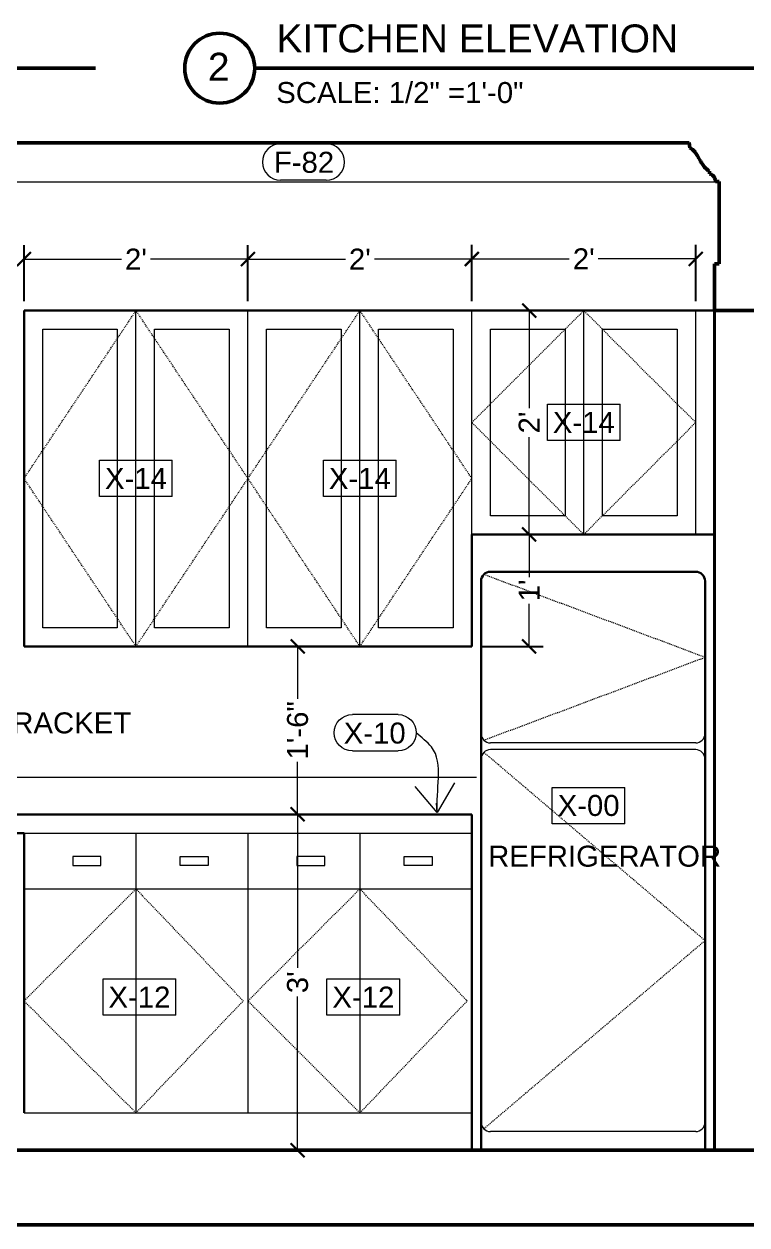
# Model space of a CAD drawing. Header units: inches. Extents: x -4969 to 16721, y 2489 to 24693.
# Drawn here: x 2701.8 to 2779.3, y 3870.5 to 3999.2 of the extents above; entities that cross this region are included whole.
import ezdxf

# ---------------------------------------------------------------- set-up
doc = ezdxf.new("R2010")
doc.units = ezdxf.units.IN
doc.header["$MEASUREMENT"] = 0
doc.linetypes.add('DASHED2', pattern=[0.375, 0.25, -0.125])
doc.layers.get('0').update_dxf_attribs({"lineweight": 5})
for name, color, linetype, lineweight in [('1', 1, 'Continuous', 9), ('2', 6, 'Continuous', 20), ('3', 3, 'Continuous', 30), ('4', 2, 'Continuous', 40), ('5', 4, 'Continuous', 50), ('A-DIMSx', 7, 'Continuous', 9), ('A-SYMB', 7, 'Continuous', 20), ('A-TEXTx', 7, 'Continuous', 20), ('TB-11x17', 7, 'Continuous', 100)]:
    doc.layers.add(name, color=color, linetype=linetype, lineweight=lineweight)
doc.styles.get("Standard").update_dxf_attribs({"font": 'Arial.ttf'})
doc.dimstyles.get("Standard").update_dxf_attribs({"dimtxt": 3, "dimasz": 2, "dimexe": 0.03125, "dimexo": 0.0625, "dimgap": 0.03125, "dimtad": 0, "dimtoh": 1, "dimdec": 4, "dimlfac": 0.99985, "dimzin": 0, "dimdsep": 46, "dimlunit": 4, "dimtxsty": 'Standard', "dimblk": 'ARCHTICK', "dimblk1": 'ARCHTICK', "dimblk2": 'ARCHTICK', "dimcen": 0.09, "dimclrt": 256, "dimadec": 0, "dimazin": 0, "dimtfac": 1, "dimtdec": 4, "dimtofl": 0, "dimtmove": 0, "dimatfit": 3, "dimfxl": 1, "dimtolj": 1, "dimtzin": 0, "dimarcsym": 0})

# ---------------------------------------------------------------- blocks, each defined once
blk = doc.blocks.new('REF elev 24 wide')
at = {"layer": '2'}
for p, q in [((1843.17, 164.78), (1821.17, 164.78)), ((1843.17, 164.06), (1821.17, 164.06)), ((1843.17, 123.12), (1821.17, 123.12))]:
    blk.add_line(p, q, dxfattribs=at)
for centre, start, end in [((1821.17, 165.78), 180, 270), ((1843.17, 165.78), 270, 0), ((1821.17, 163.06), 90, 180), ((1843.17, 163.06), 0, 90), ((1821.17, 124.12), 180, 270), ((1843.17, 124.12), 270, 0)]:
    blk.add_arc(centre, 1, start, end, dxfattribs=at)
at = {"layer": '3'}
for p, q in [((1843.17, 183.13), (1821.17, 183.13)), ((1820.17, 165.78), (1820.17, 182.13)), ((1844.17, 165.78), (1844.17, 182.13)), ((1820.17, 165.78), (1820.17, 163.06)), ((1844.17, 165.78), (1844.17, 163.06)), ((1820.17, 124.12), (1820.17, 163.06)), ((1844.17, 124.12), (1844.17, 163.06)), ((1820.17, 124.12), (1820.17, 121.12)), ((1844.17, 124.12), (1844.17, 121.12))]:
    blk.add_line(p, q, dxfattribs=at)
for centre, start, end in [((1821.17, 182.13), 90, 180), ((1843.17, 182.13), 0, 90)]:
    blk.add_arc(centre, 1, start, end, dxfattribs=at)
blk = doc.blocks.new('_ArchTick')
at = {"color": 0, "linetype": 'ByBlock', "lineweight": 0, "const_width": 0.15}
blk.add_lwpolyline([(-0.5, -0.5), (0.5, 0.5)], dxfattribs=at)
blk = doc.blocks.new('*D625')
at = {"layer": 'A-DIMSx', "color": 0, "lineweight": -2, "ltscale": 0.1, "transparency": 16777216}
for p, q in [((2725.84, 3969.52), (2725.84, 3975.53)), ((2749.84, 3969.52), (2749.84, 3975.53))]:
    blk.add_line(p, q, dxfattribs=at)
at = {"layer": 'A-DIMSx', "color": 0, "lineweight": 5, "ltscale": 0.1, "transparency": 16777216}
for p, q in [((2725.84, 3974.03), (2736.29, 3974.03)), ((2749.84, 3974.03), (2739.4, 3974.03))]:
    blk.add_line(p, q, dxfattribs=at)
at = {"layer": 'Defpoints', "color": 0, "ltscale": 0.1, "transparency": 16777216}
for p in [(2749.84, 3974.03), (2725.84, 3968.52), (2749.84, 3968.52)]:
    blk.add_point(p, dxfattribs=at)
at = {"layer": 'A-DIMSx', "color": 0, "lineweight": 5, "ltscale": 0.1, "transparency": 16777216, "xscale": 1.5, "yscale": 1.5, "zscale": 1.5, "rotation": 180}
blk.add_blockref('_ArchTick', (2725.84, 3974.03), dxfattribs=at)
at = {"layer": 'A-DIMSx', "color": 0, "lineweight": 5, "ltscale": 0.1, "transparency": 16777216, "xscale": 1.5, "yscale": 1.5, "zscale": 1.5}
blk.add_blockref('_ArchTick', (2749.84, 3974.03), dxfattribs=at)
at = {"layer": 'A-DIMSx', "ltscale": 0.1, "transparency": 16777216, "insert": (2737.84, 3974.03), "char_height": 2.25, "attachment_point": 5}
blk.add_mtext("\\A1;2'", dxfattribs=at)
blk = doc.blocks.new('*D626')
at = {"layer": 'A-DIMSx', "color": 0, "lineweight": -2, "ltscale": 0.1, "transparency": 16777216}
for p, q in [((2749.84, 3969.52), (2749.84, 3975.56)), ((2773.84, 3969.52), (2773.84, 3975.56))]:
    blk.add_line(p, q, dxfattribs=at)
at = {"layer": 'A-DIMSx', "color": 0, "lineweight": 5, "ltscale": 0.1, "transparency": 16777216}
for p, q in [((2749.84, 3974.06), (2760.29, 3974.06)), ((2773.84, 3974.06), (2763.4, 3974.06))]:
    blk.add_line(p, q, dxfattribs=at)
at = {"layer": 'Defpoints', "color": 0, "ltscale": 0.1, "transparency": 16777216}
for p in [(2773.84, 3974.06), (2749.84, 3968.52), (2773.84, 3968.52)]:
    blk.add_point(p, dxfattribs=at)
at = {"layer": 'A-DIMSx', "color": 0, "lineweight": 5, "ltscale": 0.1, "transparency": 16777216, "xscale": 1.5, "yscale": 1.5, "zscale": 1.5, "rotation": 180}
blk.add_blockref('_ArchTick', (2749.84, 3974.06), dxfattribs=at)
at = {"layer": 'A-DIMSx', "color": 0, "lineweight": 5, "ltscale": 0.1, "transparency": 16777216, "xscale": 1.5, "yscale": 1.5, "zscale": 1.5}
blk.add_blockref('_ArchTick', (2773.84, 3974.06), dxfattribs=at)
at = {"layer": 'A-DIMSx', "ltscale": 0.1, "transparency": 16777216, "insert": (2761.84, 3974.06), "char_height": 2.25, "attachment_point": 5}
blk.add_mtext("\\A1;2'", dxfattribs=at)
blk = doc.blocks.new('CALLOUT - EQUIPMENT')
at = {"layer": 'A-SYMB', "lineweight": 20, "ltscale": 0.1}
for p, q in [((6507.92, 5642.87), (6523.51, 5642.87)), ((6507.92, 5635.08), (6507.92, 5642.87)), ((6523.51, 5635.08), (6523.51, 5642.87)), ((6523.51, 5635.08), (6507.92, 5635.08))]:
    blk.add_line(p, q, dxfattribs=at)
blk = doc.blocks.new('CALLOUT - FINISHES')
at = {"layer": 'A-SYMB', "lineweight": 20, "ltscale": 0.1}
for p, q in [((6510.71, 5650.46), (6520.5, 5650.46)), ((6520.5, 5642.67), (6510.71, 5642.67))]:
    blk.add_line(p, q, dxfattribs=at)
for centre, start, end in [((6510.71, 5646.57), 90, 270), ((6520.5, 5646.57), 270, 90)]:
    blk.add_arc(centre, 3.9, start, end, dxfattribs=at)
blk = doc.blocks.new('*D656')
at = {"layer": 'A-DIMSx', "color": 0, "lineweight": -2, "ltscale": 0.25, "transparency": 16777216}
for p, q in [((2701.84, 3969.52), (2701.84, 3975.53)), ((2725.84, 3969.52), (2725.84, 3975.53))]:
    blk.add_line(p, q, dxfattribs=at)
at = {"layer": 'A-DIMSx', "color": 0, "lineweight": 5, "ltscale": 0.25, "transparency": 16777216}
for p, q in [((2701.84, 3974.03), (2712.29, 3974.03)), ((2725.84, 3974.03), (2715.4, 3974.03))]:
    blk.add_line(p, q, dxfattribs=at)
at = {"layer": 'Defpoints', "color": 0, "ltscale": 0.25, "transparency": 16777216}
for p in [(2701.84, 3974.03), (2701.84, 3968.52), (2725.84, 3968.52)]:
    blk.add_point(p, dxfattribs=at)
at = {"layer": 'A-DIMSx', "color": 0, "lineweight": 5, "ltscale": 0.25, "transparency": 16777216, "xscale": 1.5, "yscale": 1.5, "zscale": 1.5, "rotation": 180}
blk.add_blockref('_ArchTick', (2701.84, 3974.03), dxfattribs=at)
at = {"layer": 'A-DIMSx', "color": 0, "lineweight": 5, "ltscale": 0.25, "transparency": 16777216, "xscale": 1.5, "yscale": 1.5, "zscale": 1.5}
blk.add_blockref('_ArchTick', (2725.84, 3974.03), dxfattribs=at)
at = {"layer": 'A-DIMSx', "ltscale": 0.25, "transparency": 16777216, "insert": (2713.84, 3974.03), "char_height": 2.25, "attachment_point": 5}
blk.add_mtext("\\A1;2'", dxfattribs=at)
blk = doc.blocks.new('*D664')
at = {"layer": 'A-DIMSx', "color": 0, "lineweight": -2, "ltscale": 0.1, "transparency": 16777216}
for p, q in [((2750.84, 3944.52), (2757.49, 3944.52)), ((2750.84, 3932.52), (2757.49, 3932.52))]:
    blk.add_line(p, q, dxfattribs=at)
at = {"layer": 'A-DIMSx', "color": 0, "lineweight": 5, "ltscale": 0.1, "transparency": 16777216}
for p, q in [((2755.99, 3944.52), (2755.99, 3939.95)), ((2755.99, 3932.52), (2755.99, 3937.09))]:
    blk.add_line(p, q, dxfattribs=at)
at = {"layer": 'Defpoints', "color": 0, "ltscale": 0.1, "transparency": 16777216}
for p in [(2749.84, 3944.52), (2749.84, 3932.52), (2755.99, 3932.52)]:
    blk.add_point(p, dxfattribs=at)
at = {"layer": 'A-DIMSx', "color": 0, "lineweight": 5, "ltscale": 0.1, "transparency": 16777216, "xscale": 1.5, "yscale": 1.5, "zscale": 1.5}
for p, rotation in [((2755.99, 3944.52), 90), ((2755.99, 3932.52), 270)]:
    blk.add_blockref('_ArchTick', p, dxfattribs=dict(at, rotation=rotation))
at = {"layer": 'A-DIMSx', "ltscale": 0.1, "transparency": 16777216, "insert": (2755.99, 3938.52), "char_height": 2.25, "attachment_point": 5, "rotation": 90}
blk.add_mtext("\\A1;1'", dxfattribs=at)
blk = doc.blocks.new('*D665')
at = {"layer": 'A-DIMSx', "color": 0, "lineweight": -2, "ltscale": 0.25, "transparency": 16777216}
for p, q in [((2726.02, 3932.52), (2732.67, 3932.52)), ((2726.02, 3914.52), (2732.67, 3914.52))]:
    blk.add_line(p, q, dxfattribs=at)
at = {"layer": 'A-DIMSx', "color": 0, "lineweight": 5, "ltscale": 0.25, "transparency": 16777216}
for p, q in [((2731.17, 3932.52), (2731.17, 3926.9)), ((2731.17, 3914.52), (2731.17, 3920.13))]:
    blk.add_line(p, q, dxfattribs=at)
at = {"layer": 'Defpoints', "color": 0, "ltscale": 0.25, "transparency": 16777216}
for p in [(2725.02, 3932.52), (2725.02, 3914.52), (2731.17, 3914.52)]:
    blk.add_point(p, dxfattribs=at)
at = {"layer": 'A-DIMSx', "color": 0, "lineweight": 5, "ltscale": 0.25, "transparency": 16777216, "xscale": 1.5, "yscale": 1.5, "zscale": 1.5}
for p, rotation in [((2731.17, 3932.52), 90), ((2731.17, 3914.52), 270)]:
    blk.add_blockref('_ArchTick', p, dxfattribs=dict(at, rotation=rotation))
at = {"layer": 'A-DIMSx', "ltscale": 0.25, "transparency": 16777216, "insert": (2731.17, 3923.52), "char_height": 2.25, "attachment_point": 5, "rotation": 90}
blk.add_mtext('\\A1;1\'-6"', dxfattribs=at)
blk = doc.blocks.new('*D666')
at = {"layer": 'A-DIMSx', "color": 0, "lineweight": -2, "ltscale": 0.25, "transparency": 16777216}
for p, q in [((2726.02, 3914.52), (2732.67, 3914.52)), ((2712.46, 3878.52), (2732.67, 3878.52))]:
    blk.add_line(p, q, dxfattribs=at)
at = {"layer": 'A-DIMSx', "color": 0, "lineweight": 5, "ltscale": 0.25, "transparency": 16777216}
for p, q in [((2731.17, 3914.52), (2731.17, 3898.05)), ((2731.17, 3878.52), (2731.17, 3894.98))]:
    blk.add_line(p, q, dxfattribs=at)
at = {"layer": 'Defpoints', "color": 0, "ltscale": 0.25, "transparency": 16777216}
for p in [(2725.02, 3914.52), (2711.46, 3878.52), (2731.17, 3878.52)]:
    blk.add_point(p, dxfattribs=at)
at = {"layer": 'A-DIMSx', "color": 0, "lineweight": 5, "ltscale": 0.25, "transparency": 16777216, "xscale": 1.5, "yscale": 1.5, "zscale": 1.5}
for p, rotation in [((2731.17, 3914.52), 90), ((2731.17, 3878.52), 270)]:
    blk.add_blockref('_ArchTick', p, dxfattribs=dict(at, rotation=rotation))
at = {"layer": 'A-DIMSx', "ltscale": 0.25, "transparency": 16777216, "insert": (2731.17, 3896.52), "char_height": 2.25, "attachment_point": 5, "rotation": 90}
blk.add_mtext("\\A1;3'", dxfattribs=at)
blk = doc.blocks.new('*D667')
at = {"layer": 'A-DIMSx', "color": 0, "lineweight": -2, "ltscale": 0.25, "transparency": 16777216}
for p, q in [((2750.84, 3968.52), (2757.49, 3968.52)), ((2750.84, 3944.52), (2757.49, 3944.52))]:
    blk.add_line(p, q, dxfattribs=at)
at = {"layer": 'A-DIMSx', "color": 0, "lineweight": 5, "ltscale": 0.25, "transparency": 16777216}
for p, q in [((2755.99, 3968.52), (2755.99, 3958.07)), ((2755.99, 3944.52), (2755.99, 3954.96))]:
    blk.add_line(p, q, dxfattribs=at)
at = {"layer": 'Defpoints', "color": 0, "ltscale": 0.25, "transparency": 16777216}
for p in [(2749.84, 3968.52), (2755.99, 3968.52), (2749.84, 3944.52)]:
    blk.add_point(p, dxfattribs=at)
at = {"layer": 'A-DIMSx', "color": 0, "lineweight": 5, "ltscale": 0.25, "transparency": 16777216, "xscale": 1.5, "yscale": 1.5, "zscale": 1.5}
for p, rotation in [((2755.99, 3968.52), 90), ((2755.99, 3944.52), 270)]:
    blk.add_blockref('_ArchTick', p, dxfattribs=dict(at, rotation=rotation))
at = {"layer": 'A-DIMSx', "ltscale": 0.25, "transparency": 16777216, "insert": (2755.99, 3956.52), "char_height": 2.25, "attachment_point": 5, "rotation": 90}
blk.add_mtext("\\A1;2'", dxfattribs=at)

msp = doc.modelspace()

# ---------------------------------------------------------------- linework, layer by layer
at = {"layer": '1', "ltscale": 0.25}
for p, q in [((2592.3418479, 3982.3298313), (2776.3418479, 3982.3298313)), ((2713.8418482, 3932.5158138), (2713.8418482, 3968.5158138)), ((2737.8418482, 3932.5158138), (2737.8418482, 3968.5158138)), ((2761.8418482, 3944.5158138), (2761.8418482, 3968.5158138)), ((2647.8418461, 3918.5158138), (2750.3418506, 3918.5158138))]:
    msp.add_line(p, q, dxfattribs=at)
at = {"layer": '1', "linetype": 'DASHED2', "ltscale": 0.25}
for p, q in [((2701.8418482, 3950.5158138), (2713.8418482, 3968.5158138)), ((2725.8418482, 3950.5158138), (2713.8418482, 3968.5158138)), ((2725.8418482, 3950.5158138), (2737.8418482, 3968.5158138)), ((2749.8418482, 3950.5158138), (2737.8418482, 3968.5158138)), ((2749.8418482, 3956.5158138), (2761.8418482, 3968.5158138)), ((2773.8418482, 3956.5158138), (2761.8418482, 3968.5158138)), ((2761.8418482, 3944.5158138), (2749.8418482, 3956.5158138)), ((2761.8418482, 3944.5158138), (2773.8418482, 3956.5158138)), ((2713.8418482, 3932.5158138), (2701.8418482, 3950.5158138)), ((2713.8418482, 3932.5158138), (2725.8418482, 3950.5158138)), ((2737.8418482, 3932.5158138), (2725.8418482, 3950.5158138)), ((2737.8418482, 3932.5158138), (2749.8418482, 3950.5158138)), ((2774.8418482, 3931.3480069), (2751.1347414, 3940.2262875)), ((2751.1347414, 3922.4697264), (2774.8418482, 3931.3480069)), ((2774.8418482, 3900.9855598), (2751.1347414, 3921.1624125)), ((2774.8418482, 3900.9855598), (2751.1347414, 3880.808707))]:
    msp.add_line(p, q, dxfattribs=at)
at = {"layer": '1'}
for p, q in [((2713.8418493, 3912.5158138), (2713.8418493, 3882.5158138)), ((2737.8418493, 3912.5158138), (2737.8418493, 3882.5158138)), ((2701.8418482, 3906.5158138), (2725.8418461, 3906.5158138)), ((2725.8418482, 3906.5158138), (2749.8418461, 3906.5158138))]:
    msp.add_line(p, q, dxfattribs=at)
at = {"layer": '1', "ltscale": 0.25}
for points in [[(2703.8418482, 3966.5158138), (2711.8418482, 3966.5158138), (2711.8418482, 3934.5158138), (2703.8418482, 3934.5158138)], [(2715.8418482, 3966.5158138), (2723.8418482, 3966.5158138), (2723.8418482, 3934.5158138), (2715.8418482, 3934.5158138)], [(2727.8418482, 3966.5158138), (2735.8418482, 3966.5158138), (2735.8418482, 3934.5158138), (2727.8418482, 3934.5158138)], [(2739.8418482, 3966.5158138), (2747.8418482, 3966.5158138), (2747.8418482, 3934.5158138), (2739.8418482, 3934.5158138)], [(2751.8418482, 3966.5158138), (2759.8418482, 3966.5158138), (2759.8418482, 3946.5158138), (2751.8418482, 3946.5158138)], [(2763.8418482, 3966.5158138), (2771.8418482, 3966.5158138), (2771.8418482, 3946.5158138), (2763.8418482, 3946.5158138)]]:
    msp.add_lwpolyline(points, close=True, dxfattribs=at)
at = {"layer": '1', "ltscale": 0.25, "flags": 128}
for points in [[(2710.0918477, 3910.0158138), (2707.0918477, 3910.0158138), (2707.0918477, 3909.0158138), (2710.0918477, 3909.0158138), (2710.0918477, 3910.0158138)], [(2718.5918466, 3910.0158138), (2721.5918466, 3910.0158138), (2721.5918466, 3909.0158138), (2718.5918466, 3909.0158138), (2718.5918466, 3910.0158138)], [(2734.0918477, 3910.0158138), (2731.0918477, 3910.0158138), (2731.0918477, 3909.0158138), (2734.0918477, 3909.0158138), (2734.0918477, 3910.0158138)], [(2742.5918466, 3910.0158138), (2745.5918466, 3910.0158138), (2745.5918466, 3909.0158138), (2742.5918466, 3909.0158138), (2742.5918466, 3910.0158138)]]:
    msp.add_lwpolyline(points, dxfattribs=at)
at = {"layer": '1', "linetype": 'DASHED2', "ltscale": 0.25, "flags": 128}
for points in [[(2713.8418493, 3882.5158138), (2701.8418482, 3894.5158138), (2713.8418493, 3906.5158138)], [(2713.8418493, 3882.5158138), (2725.3418482, 3894.5158138), (2713.8418493, 3906.5158138)], [(2737.8418493, 3882.5158138), (2725.8418482, 3894.5158138), (2737.8418493, 3906.5158138)], [(2737.8418493, 3882.5158138), (2749.3418482, 3894.5158138), (2737.8418493, 3906.5158138)]]:
    msp.add_lwpolyline(points, dxfattribs=at)
at = {"layer": '2', "ltscale": 0.25}
for p, q in [((2725.8418482, 3932.5158138), (2725.8418482, 3968.5158138)), ((2749.8418482, 3944.5158138), (2749.8418482, 3968.5158138)), ((2773.8418482, 3944.5158138), (2773.8418482, 3968.5158138))]:
    msp.add_line(p, q, dxfattribs=at)
at = {"layer": '2'}
for p, q in [((2677.8418482, 3912.5158138), (2701.8418482, 3912.5158138)), ((2701.8418482, 3912.5158138), (2725.8418482, 3912.5158138)), ((2725.8418482, 3912.5158138), (2725.8418482, 3882.5158138)), ((2725.8418482, 3912.5158138), (2749.8418482, 3912.5158138)), ((2701.8418482, 3882.5158138), (2725.8418461, 3882.5158138)), ((2725.8418482, 3882.5158138), (2749.8418461, 3882.5158138))]:
    msp.add_line(p, q, dxfattribs=at)
at = {"layer": '3'}
for p, q in [((2701.8418482, 3968.5158138), (2775.8418482, 3968.5158138)), ((2701.8418482, 3932.5158138), (2701.8418482, 3968.5158138)), ((2775.8418482, 3968.5158138), (2750.8418482, 3968.5158138)), ((2775.8418482, 3944.5158138), (2749.8418482, 3944.5158138)), ((2749.8418482, 3932.5158138), (2749.8418482, 3944.5158138)), ((2646.8418461, 3914.5158138), (2749.8418482, 3914.5158138)), ((2749.8418482, 3914.5158138), (2749.8418482, 3878.5158138)), ((2701.8418482, 3912.5158138), (2700.8418482, 3912.5158138)), ((2701.8418482, 3912.5158138), (2701.8418482, 3882.5158138))]:
    msp.add_line(p, q, dxfattribs=at)
at = {"layer": '3', "ltscale": 0.25}
msp.add_line((2701.8418482, 3932.5158138), (2749.8418482, 3932.5158138), dxfattribs=at)
at = {"layer": '4'}
msp.add_line((2775.8418482, 3878.5158138), (2775.8418482, 3968.5158138), dxfattribs=at)
at = {"layer": '5', "ltscale": 0.1}
for p, q in [((2581.1727617, 3994.5008975), (2709.5070569, 3994.5008975)), ((2726.500835, 3994.5008975), (2902.5106676, 3994.5008975)), ((2581.1727617, 3870.5008975), (2899.6022644, 3870.5008975))]:
    msp.add_line(p, q, dxfattribs=at)
at = {"layer": '5'}
for p, q in [((2595.5300615, 3986.5008975), (2773.1550556, 3986.5008975)), ((2773.2065893, 3985.9600241), (2773.1536344, 3986.5158138)), ((2775.3350736, 3983.1736265), (2775.3350736, 3983.4465664)), ((2776.3418479, 3982.3447476), (2775.9703301, 3982.3447476)), ((2776.3418482, 3973.5158138), (2776.3418479, 3982.3447476)), ((2776.3418482, 3973.5158138), (2775.8418482, 3973.5158138)), ((2775.8418482, 3973.5158138), (2775.8418482, 3968.5158138)), ((2775.8418482, 3968.5158138), (2781.8418455, 3968.5158138)), ((2856.3418455, 3878.5158138), (2592.3420032, 3878.5158138))]:
    msp.add_line(p, q, dxfattribs=at)
at = {"layer": '5', "ltscale": 0.1}
msp.add_circle((2722.8191128, 3994.5008975), 3.75, dxfattribs=at)
at = {"layer": '5'}
for points, knots in [([(2775.3350736, 3983.4465664), (2775.2063476, 3983.5291666), (2775.0742336, 3983.6166617), (2774.8850828, 3983.7753301), (2774.7078029, 3983.9771271), (2774.5561567, 3984.2072004), (2774.4015347, 3984.4507735), (2774.2482255, 3984.7088408), (2774.1010247, 3984.9649949), (2773.9685735, 3985.2065916), (2773.8419833, 3985.4136194), (2773.7097053, 3985.5834063), (2773.5651727, 3985.7227407), (2773.4065898, 3985.8397285), (2773.2936083, 3985.908457), (2773.2065893, 3985.9600241)], [0.02252924258, 0.02252924258, 0.02252924258, 0.02252924258, 0.0848948356, 0.16525381449, 0.24407818869, 0.32590546439, 0.41317453746, 0.50401511078, 0.5962486035, 0.67928693936, 0.75221584643, 0.81459891015, 0.872600463, 0.93247186799, 0.99170471556, 0.99170471556, 0.99170471556, 0.99170471556]), ([(2775.9703301, 3982.3447476), (2775.9551376, 3982.4645578), (2775.9366993, 3982.5862483), (2775.8680917, 3982.762184), (2775.7638453, 3982.9124383), (2775.6389326, 3983.0251793), (2775.5200452, 3983.0994041), (2775.4383746, 3983.1337692), (2775.3350736, 3983.1736265)], [0.04595771603, 0.04595771603, 0.04595771603, 0.04595771603, 0.20058811132, 0.3838219169, 0.55899294445, 0.69798130682, 0.84352384316, 0.94144460866, 0.94144460866, 0.94144460866, 0.94144460866])]:
    msp.add_open_spline(points, degree=3, knots=knots, dxfattribs=at)

# ---------------------------------------------------------------- block references
at = {"layer": '2', "ltscale": 0.25, "yscale": 0.5, "zscale": 0.5}
for name, p, xscale in [('CALLOUT - FINISHES', (-526.0060617, 1161.1527153), 0.5), ('CALLOUT - EQUIPMENT', (-496.0124594, 1137.0433158), 0.5), ('CALLOUT - EQUIPMENT', (-544.0156911, 1131.0433158), 0.5), ('CALLOUT - EQUIPMENT', (-520.0156911, 1131.0433158), 0.5), ('CALLOUT - FINISHES', (5997.2892778, 1099.9738086), -0.5), ('CALLOUT - EQUIPMENT', (-495.4969722, 1095.96726), 0.5), ('CALLOUT - EQUIPMENT', (-543.6426935, 1075.4401512), 0.5), ('CALLOUT - EQUIPMENT', (-519.6426935, 1075.4401512), 0.5)]:
    msp.add_blockref(name, p, dxfattribs=dict(at, xscale=xscale))
at = {"layer": '3'}
msp.add_blockref('REF elev 24 wide', (930.6677641, 3757.3922212), dxfattribs=at)

# ---------------------------------------------------------------- texts
at = {"ltscale": 0.1, "char_height": 3}
for s, insert, width, attachment_point in [('{KITCHEN ELEVATION }', (2728.8940363, 3999.1864742), 156.107329603, 1), ('2', (2722.7131904, 3994.6482025), 5.575289045, 5)]:
    msp.add_mtext(s, dxfattribs=dict(at, insert=insert, width=width, attachment_point=attachment_point))
at = {"layer": 'A-SYMB', "ltscale": 0.5, "char_height": 2.25, "width": 1.821971046, "attachment_point": 5}
for s, insert in [('{F-82}', (2731.8514776, 3984.3935061)), ('{X-14}', (2761.84508, 3956.5294251)), ('{X-14}', (2713.8418482, 3950.5294251)), ('{X-14}', (2737.8418482, 3950.5294251)), ('{X-10}', (2739.4317385, 3923.2145994)), ('{X-00}', (2762.3605671, 3915.4533693)), ('{X-12}', (2714.2148458, 3894.9262605)), ('{X-12}', (2738.2148458, 3894.9262605))]:
    msp.add_mtext(s, dxfattribs=dict(at, insert=insert))
at = {"layer": 'A-TEXTx', "ltscale": 0.25, "insert": (2687.4867222, 3924.3030822), "char_height": 2.25, "attachment_point": 4}
msp.add_mtext('WOOD BRACKET', dxfattribs=at)
at = {"layer": 'A-TEXTx', "ltscale": 0.25, "insert": (2776.5634256, 3910.0167243), "char_height": 2.25, "width": 2.578179876, "attachment_point": 6}
msp.add_mtext('{\\fArial Unicode MS|b0|i0|c0|p0;REFRIGERATOR}', dxfattribs=at)
at = {"layer": 'TB-11x17', "ltscale": 0.5, "insert": (2728.8783094, 3993.0118138), "char_height": 2.25, "width": 36.538089978, "attachment_point": 1}
msp.add_mtext('{SCALE: 1/2" =1\'-0"}', dxfattribs=at)

# ---------------------------------------------------------------- dimensions: what is measured, and where the dimension line sits
at = {"layer": 'A-DIMSx', "ltscale": 0.25}
dim = msp.add_linear_dim(base=(2701.8418482, 3974.0281449), p1=(2725.8418482, 3968.5158138), p2=(2701.8418482, 3968.5158138), dimstyle='Standard', override={"dimtxt": 2.25, "dimasz": 1.5, "dimexe": 1.5, "dimexo": 1, "dimgap": 0.5, "dimlfac": -47.9928, "dimtmove": 1, "dimlwd": 5}, dxfattribs=at)
dim.commit()
dim.dimension.update_dxf_attribs({"geometry": '*D656', "text_midpoint": (2713.8418482, 3974.0281449)})
at = {"layer": 'A-DIMSx', "ltscale": 0.1}
for base, p1, p2, picture, middle in [((2749.8418482, 3974.0281449), (2725.8418482, 3968.5158138), (2749.8418482, 3968.5158138), '*D625', (2737.8418482, 3974.0281449)), ((2773.8418482, 3974.0593949), (2749.8418482, 3968.5158138), (2773.8418482, 3968.5158138), '*D626', (2761.8418482, 3974.0593949))]:
    dim = msp.add_linear_dim(base=base, p1=p1, p2=p2, dimstyle='Standard', override={"dimtxt": 2.25, "dimasz": 1.5, "dimexe": 1.5, "dimexo": 1, "dimgap": 0.5, "dimlfac": -47.9928, "dimlwd": 5}, dxfattribs=at)
    dim.commit()
    dim.dimension.update_dxf_attribs({"geometry": picture, "text_midpoint": middle})
at = {"layer": 'A-DIMSx', "ltscale": 0.25}
for base, p1, p2, picture, middle in [((2755.9857818, 3968.5158138), (2749.8418482, 3944.5158138), (2749.8418482, 3968.5158138), '*D667', (2755.9857818, 3956.5158138)), ((2731.1684916, 3914.5158138), (2725.024558, 3932.5158138), (2725.024558, 3914.5158138), '*D665', (2731.1684916, 3923.5158138)), ((2731.1684916, 3878.5158138), (2725.024558, 3914.5158138), (2711.4643022, 3878.5158138), '*D666', (2731.1684916, 3896.5158138))]:
    dim = msp.add_linear_dim(base=base, p1=p1, p2=p2, angle=90, dimstyle='Standard', override={"dimtxt": 2.25, "dimasz": 1.5, "dimexe": 1.5, "dimexo": 1, "dimgap": 0.5, "dimlfac": -47.9928, "dimtmove": 1, "dimlwd": 5}, dxfattribs=at)
    dim.commit()
    dim.dimension.update_dxf_attribs({"geometry": picture, "text_midpoint": middle})
at = {"layer": 'A-DIMSx', "ltscale": 0.1}
dim = msp.add_linear_dim(base=(2755.9857818, 3932.5158138), p1=(2749.8418482, 3944.5158138), p2=(2749.8418482, 3932.5158138), angle=90, dimstyle='Standard', override={"dimtxt": 2.25, "dimasz": 1.5, "dimexe": 1.5, "dimexo": 1, "dimgap": 0.5, "dimlfac": -47.9928, "dimlwd": 5}, dxfattribs=at)
dim.commit()
dim.dimension.update_dxf_attribs({"geometry": '*D664', "text_midpoint": (2755.9857818, 3938.5158138)})

# ---------------------------------------------------------------- leaders
at = {"layer": 'A-TEXTx', "path_type": 1, "annotation_type": 0, "has_hookline": 1, "hookline_direction": 0, "text_width": 25.744543}
msp.add_leader([(2687.3418461, 3931.5158138), (2684.1588893, 3925.3506645), (2686.4867222, 3924.3030822)], dimstyle='Standard', override={"dimasz": 3, "dimgap": 1, "dimldrblk": 'Open90', "dimlwd": -1}, dxfattribs=at)
at = {"layer": 'A-TEXTx', "path_type": 1}
msp.add_leader([(2746.1414402, 3914.7082161), (2745.5219592, 3921.7426418), (2743.8836032, 3923.2576291)], dimstyle='Standard', override={"dimasz": 3, "dimgap": 1, "dimldrblk": 'Open90', "dimlwd": -1}, dxfattribs=at)

doc.saveas('drawing.dxf')
